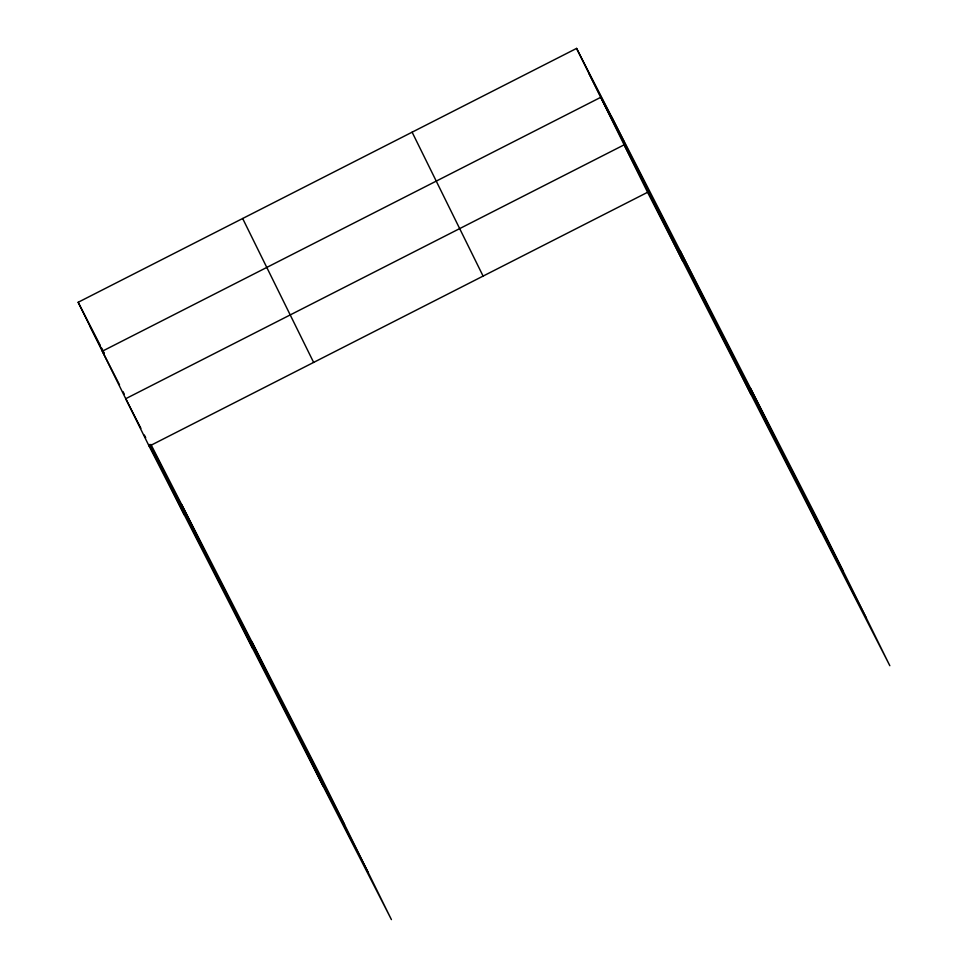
<?xml version="1.0" encoding="UTF-8"?>
<svg xmlns="http://www.w3.org/2000/svg" width="968" height="968" viewBox="0 0 968 968"><rect width="100%" height="100%" fill="white"/><g stroke="black" fill="none" stroke-linecap="round" stroke-linejoin="round"><path stroke-width="1.45" d="M150.887 444.397L320.42 775.695L391.411 919.6L149.157 446.2L78.166 302.282L576.589 48.4L818.843 521.8L889.834 665.718L647.58 192.305L576.589 48.4M149.157 446.2L647.58 192.305M588.653 72.866L623.791 141.51M842.983 570.733L600.729 97.332L102.305 351.215L119.524 384.865M866.408 618.225L624.154 144.825L125.731 398.707L140.88 428.316M78.166 302.282L100.212 345.358M101.592 348.056L104.35 353.441M90.242 326.748L104.012 353.671M122.972 391.592L124.352 394.291M150.427 445.244L344.56 824.615M144.329 435.043L145.708 437.742M149.145 444.469L367.985 872.107M750.49 388.241L821.481 532.146M680.068 250.615L751.059 394.533M611.716 117.043L682.706 260.961M412.114 132.18L483.092 276.086M242.653 218.502L313.632 362.407M252.067 642.123L323.058 786.028M181.645 504.509L252.636 648.415M149.798 444.929L184.283 514.843"/></g></svg>
